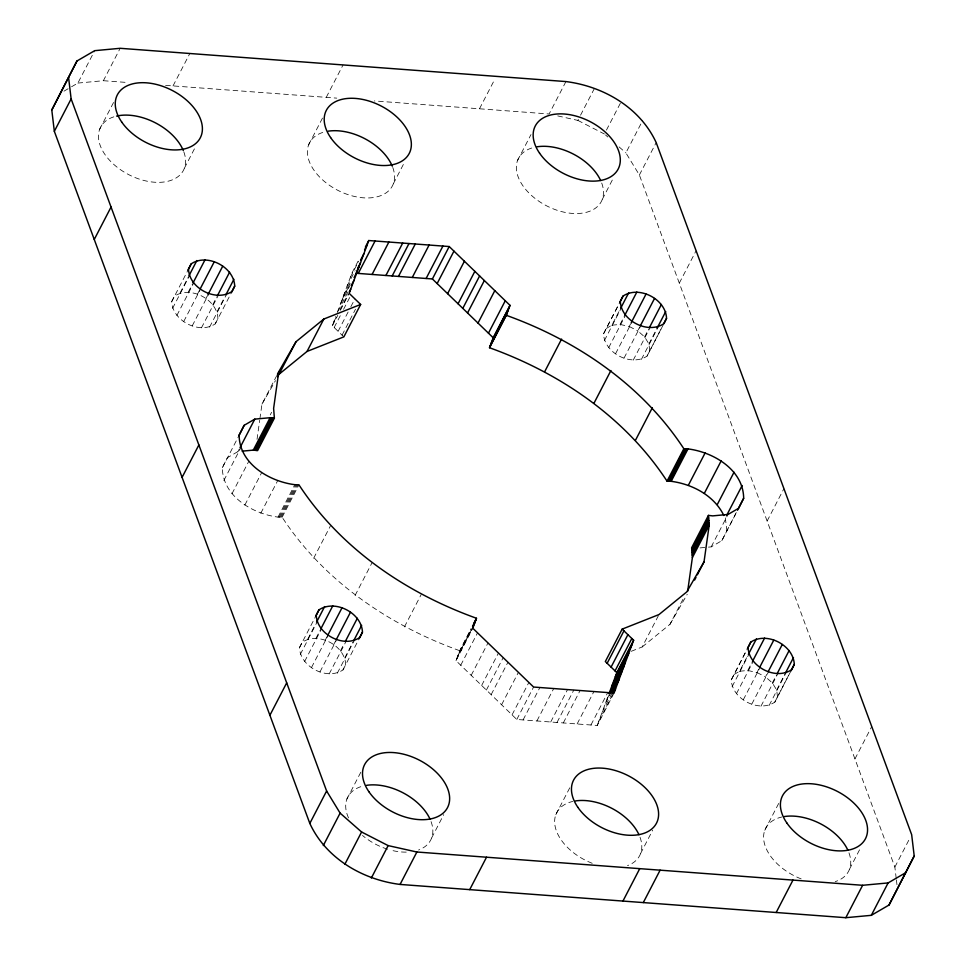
<?xml version="1.0" encoding="UTF-8"?>
<svg xmlns="http://www.w3.org/2000/svg" width="966" height="966" viewBox="0 0 966 966"><rect width="100%" height="100%" fill="white"/><g stroke="black" fill="none" stroke-linecap="round" stroke-linejoin="round"><path stroke-width="0.72" stroke-dasharray="4.83 3.62" d="M257.028 439.349L259.697 420.27M259.902 418.809L261.967 404.138L276.747 375.617M343.848 336.868L332.364 325.759L335.818 316.45M337.267 312.561L351.974 272.955L358.7 259.987M614.026 693.045L597.23 725.466L516.798 719.465L455.988 660.647L459.683 650.686L471.106 628.637M597.23 725.466L608.556 694.928M171.719 301.585L174.399 296.26C190.374 285.368 217.253 299.303 217.918 318.538L215.237 323.864C199.274 334.755 172.383 320.821 171.719 301.585L188.527 269.164M459.683 650.686C388.9 625.231 323.731 580.844 282.144 517.245L278.015 517.1C252.524 513.864 222.578 496.21 222.337 467.701L227.36 457.727L237.998 451.545L240.776 451.279M299.472 647.618L302.153 642.305C318.116 631.414 345.007 645.348 345.671 664.584L342.99 669.909C327.015 680.788 300.124 666.866 299.472 647.618L316.268 615.209M663.183 324.974L647.063 356.092C631.088 366.983 604.197 353.061 603.545 333.813L618.325 305.159M647.063 356.092L661.831 327.438M700.072 547.903L711.205 546.877L721.831 540.682L736.273 512.56M790.925 671.02L774.804 702.137C758.829 713.029 731.938 699.094 731.286 679.859L746.066 651.193M774.804 702.137L789.572 673.483M71.556 86.759L77.884 83.076L94.692 50.667M77.884 83.076L103.374 80.709L120.182 48.3M99.655 129.287L113.771 102.058M173.023 85.914L189.831 53.504M184.397 168.181L195.156 147.436M180.074 292.964L188.141 277.399M172.54 308.396L189.336 275.986M188.225 292.203L192.258 284.427M176.85 315.484L193.659 283.062M197.414 294.256L199.431 290.368M183.721 321.509L200.53 289.1M205.915 298.615L207.255 296.019M192.222 325.868L209.018 293.459M212.786 304.64L216.819 296.864M201.411 327.921L218.207 295.511M326.254 97.349L343.051 64.939M217.096 311.728L224.498 297.468M209.562 327.16L226.37 294.751M215.237 323.864L232.033 291.454M308.601 144.876L322.716 117.659M222.337 467.701L239.133 435.292M237.998 451.545L239.339 448.949M223.858 480.488L240.667 448.079M270.263 414.885L271.603 412.289M231.961 493.771L248.757 461.362M393.343 183.769L404.102 163.025M350.441 277.073L358.507 261.52M347.072 286.153L355.138 270.601M343.703 295.234L350.416 282.265M342.169 299.363L350.235 283.799M340.636 303.481L350.042 285.332M337.943 311.269L348.026 291.817M333.898 321.642L337.255 315.158M339.947 309.965L348.014 294.413M332.364 325.759L337.738 315.387M340.43 310.207L349.173 293.35M334.164 327.498L340.877 314.53M343.57 309.349L350.96 295.089M244.845 505.085L261.653 472.664M338.112 331.314L348.195 311.873M350.875 306.681L354.908 298.905M342.061 335.142L355.5 309.205M260.784 513.248L277.58 480.839M479.474 108.784L494.942 78.971M278.015 517.1L294.823 484.69M279.065 517.172L295.874 484.751M280.116 517.208L296.912 484.799M281.142 517.245L297.939 484.823M282.144 517.245L298.953 484.835M517.547 160.477L530.998 134.552M313.648 558.263L330.457 525.854M565.931 81.567L549.123 113.988L374.325 100.935M307.816 639.009L315.218 624.748M300.281 654.441L317.09 622.032M557.744 115.908L577.861 120.4L579.878 116.512M580.542 115.208L594.658 87.978M315.979 638.248L320.012 630.472M304.604 661.529L321.4 629.107M325.168 640.301L327.184 636.413M311.475 667.554L328.271 635.145M355.077 595.467L371.874 563.045M333.668 644.66L335.685 640.76M319.963 671.913L336.772 639.492M606.431 130.12L621.21 101.599M340.539 650.686L343.896 644.201M329.165 673.966L345.961 641.545M344.85 657.774L352.916 642.209M337.315 673.205L354.111 640.796M342.99 669.909L359.111 638.792M896.219 878.456L894.866 867.082L639.383 175.003L625.883 152.869L642.692 120.448M602.289 199.37L613.048 178.625M404.416 626.91L421.212 594.501M639.383 175.003L656.18 142.582M346.903 799.051L361.018 771.822M603.545 333.813L619.677 302.696M606.225 328.488L611.889 325.192L619.291 310.931M604.354 340.636L621.162 308.214M611.889 325.192L620.051 324.443L624.084 316.655M608.677 347.712L625.473 315.302M459.104 652.243L471.203 628.902M457.836 655.66L471.275 629.735M456.568 659.09L472.7 627.972M455.988 660.647L472.785 628.226M620.051 324.443L629.24 326.484L630.581 323.9M615.547 353.749L632.344 321.328M460.734 665.236L477.542 632.827M649.744 350.779L648.923 343.956L644.612 336.88L637.741 330.843L639.758 326.955M624.036 358.096L640.844 325.687M644.612 336.88L648.645 329.104M633.237 360.149L650.033 327.74M471.191 675.343L487.987 642.933M679.303 283.135L696.1 250.725M648.923 343.956L656.312 329.696M641.388 359.4L658.184 326.979M481.648 685.462L498.444 653.04M486.393 690.05L503.201 657.641M491.151 694.651L507.947 662.229M431.645 837.933L443.744 814.604M501.595 704.757L518.404 672.336M512.052 714.864L528.849 682.455M516.798 719.465L533.606 687.043M523.089 719.924L539.885 687.514M536.903 720.962L553.711 688.541M550.729 721.988L567.537 689.579M557.008 722.459L573.816 690.05M563.299 722.93L580.095 690.521M577.125 723.957L593.921 691.547M590.938 724.995L607.747 692.574M607.034 699.058L609.715 693.866M605.501 703.188L610.198 694.107M602.132 712.256L611.538 694.107M598.751 721.336L612.867 694.107M631.269 651.289L642.173 646.966L658.981 614.557M555.848 814.64L569.964 787.411M642.173 646.966L669.981 624.314L684.097 597.085M711.205 546.877L728.002 514.455M721.831 540.682L737.964 509.565M767.125 521.036L783.921 488.627M640.591 853.533L652.69 830.192M731.286 679.859L747.418 648.741M733.967 674.534L739.63 671.237L747.696 655.685M732.095 686.681L748.904 654.26M739.63 671.237L747.793 670.476L751.826 662.7M736.418 693.757L753.214 661.348M747.793 670.476L756.982 672.529L758.998 668.641M743.289 699.795L760.085 667.373M777.485 696.824L776.664 690.002L772.353 682.926L765.483 676.888L766.823 674.292M751.777 704.142L768.586 671.732M772.353 682.926L776.386 675.137M760.979 706.194L777.775 673.785M776.664 690.002L784.73 674.449M769.129 705.434L785.926 673.024M764.794 830.241L778.91 803.012M854.946 758.95L871.743 726.529M849.537 869.134L860.96 847.085M894.866 867.082L910.322 837.268M261.967 404.138L275.467 380.64M669.981 624.314L687.237 594.283M63.961 91.178L70.289 87.495M103.374 80.709L128.575 82.593M165.621 85.358L336.772 98.134M577.861 120.4L604.414 134.008M629.24 326.484L637.741 330.843M756.982 672.529L765.483 676.888M605.537 134.999L607.807 136.991M619.109 146.917L625.883 152.869M896.388 879.869L897.414 888.394M725.333 517.921L726.867 530.708M640.011 837.208A46.706 29.137 27.4 0 1 627.502 865.608M592.23 863.302A46.706 29.137 27.4 0 1 555.921 829.48A46.706 29.137 27.4 0 1 572.753 801.442M392.764 167.444A46.706 29.137 27.4 0 1 368.444 197.945A46.706 29.137 27.4 0 1 313.527 169.569A46.706 29.137 27.4 0 1 324.202 132.016M431.065 821.607A46.706 29.137 27.4 0 1 418.556 850.008M406.239 852.121A46.706 29.137 27.4 0 1 390.397 850.032M387.559 849.199A46.706 29.137 27.4 0 1 362.504 835.457M348.521 817.876A46.706 29.137 27.4 0 1 363.82 785.853M183.818 151.855A46.706 29.137 27.4 0 1 158.992 182.357A46.706 29.137 27.4 0 1 104.038 153.135A46.706 29.137 27.4 0 1 116.572 116.089M848.957 852.809A46.706 29.137 27.4 0 1 835.216 881.62M801.176 878.891A46.706 29.137 27.4 0 1 764.867 845.069A46.706 29.137 27.4 0 1 781.699 817.043M601.709 183.045A46.706 29.137 27.4 0 1 577.378 213.534A46.706 29.137 27.4 0 1 522.473 185.158A46.706 29.137 27.4 0 1 533.147 147.605"/><path stroke-width="1.45" d="M723.86 515.506C714.128 495.558 692.525 484.171 671.177 481.31L667.047 481.165C625.473 417.578 560.304 373.19 489.508 347.736L506.317 315.314L510.012 305.353L449.202 246.535L368.77 240.534L349.173 293.35L360.656 304.459L323.827 319.034L296.019 341.698L278.763 371.729L273.62 408.401L274.38 418.193L257.584 450.603L253.285 450.12L242.164 451.158M687.647 591.349L692.38 557.599L691.62 547.807L708.416 515.397L712.715 515.88L728.002 514.455L738.64 508.273L743.663 498.299C743.422 469.79 713.476 452.136 687.985 448.9L683.856 448.755C642.269 385.168 577.1 340.769 506.317 315.314M697.319 574.83L704.033 561.862L709.189 525.19L708.416 515.397M489.508 347.736L493.215 337.774L510.012 305.353M274.38 418.193L270.094 417.71L254.795 419.123L244.169 425.318L239.133 435.292C239.387 463.801 269.333 481.454 294.823 484.69L298.953 484.835C340.527 548.422 405.696 592.81 476.492 618.264L472.785 628.226L533.606 687.043L614.026 693.045L633.636 640.241L622.152 629.132L605.344 661.541L616.827 672.65L609.039 693.636M51.79 110.015L76.966 60.979L94.692 50.667L120.182 48.3L565.931 81.567C603.352 86.3 640.011 107.48 656.18 142.582L911.663 834.672L914.21 855.985L889.034 905.021L871.308 915.333L845.818 917.7L400.069 884.433C362.648 879.7 325.989 858.52 309.82 823.418L54.337 131.328L51.79 110.015L76.966 60.979M191.208 263.851L188.527 269.164C189.179 288.411 216.07 302.334 232.033 291.454L234.714 286.129C234.062 266.894 207.171 252.959 191.208 263.851L187.839 270.323M318.949 609.884L316.268 615.209C316.933 634.457 343.824 648.379 359.787 637.5L362.467 632.175C361.803 612.927 334.924 599.005 318.949 609.884L315.592 616.368M623.022 296.079L620.341 301.404C621.005 320.64 647.896 334.562 663.859 323.682L666.54 318.369C665.876 299.122 638.997 285.187 623.022 296.079L619.665 302.563M750.763 642.124L748.082 647.437C748.747 666.685 775.638 680.607 791.601 669.728L794.281 664.403C793.617 645.167 766.738 631.233 750.763 642.124L747.406 648.609M889.034 905.021L914.21 855.985M54.337 131.328L71.134 98.918L68.586 77.606M94.257 239.471L111.054 207.05M188.805 276.107L196.871 260.542M192.934 283.135L205.034 259.794M200.107 289.063L214.223 261.846M207.931 294.727L222.711 266.193M217.495 295.572L229.582 272.231M225.839 294.871L233.905 279.307M231.357 292.613L234.714 286.129M182.079 477.373L198.875 444.964M238.795 435.69L244.169 425.318M277.423 374.313L278.763 371.729M240.015 447.656L254.795 419.123M277.713 376.716L296.019 341.698M253.285 450.12L270.094 417.71M254.36 450.216L271.168 417.795M255.435 450.325L272.231 417.916M279.21 374.108L307.031 351.443L323.827 319.034M256.509 450.458L273.306 418.036M365.414 247.018L368.77 240.534M364.556 249.856L367.249 244.664M360.511 260.228L363.868 253.744M357.818 268.005L360.499 262.812M356.949 270.83L358.966 266.942M354.075 277.556L357.444 271.072M351.382 285.332L354.063 280.152M358.253 273.426L375.062 241.005M349.354 291.817L350.694 289.22M372.079 274.453L388.875 242.043M360.656 304.459L343.848 336.868L307.031 351.443M385.905 275.479L402.701 243.07M392.184 275.95L408.992 243.541M398.463 276.421L415.271 244.012M412.289 277.459L429.097 245.038M426.115 278.486L442.911 246.076M355.742 273.233L432.394 278.957L449.202 246.535M437.151 283.545L453.948 251.136M447.596 293.664L464.405 261.243M458.053 303.771L474.849 271.349M462.799 308.359L479.607 275.95M467.556 312.96L484.352 280.538M316.558 622.152L324.624 606.588M269.9 715.275L286.697 682.865M478.013 323.067L494.809 290.657M320.676 629.168L332.775 605.839M327.86 635.109L341.964 607.88M488.458 333.173L505.266 300.764M336.349 639.468L350.465 612.239M492.636 339.332L509.432 306.91M491.368 342.749L508.164 310.34M490.088 346.178L506.896 313.757M345.236 641.617L357.335 618.276M353.592 640.917L361.658 625.352M359.111 638.659L362.467 632.175M309.82 823.418L326.617 790.997L71.134 98.918M544.788 371.499L561.584 339.09M323.308 845.552L340.117 813.13L326.617 790.997M620.631 308.335L628.697 292.783M624.748 315.363L636.848 292.022M344.79 864.401L361.586 831.992L340.117 813.13M473.799 623.456L476.492 618.264M472.543 626.306L475.912 619.822M472.615 627.139L474.632 623.251M631.257 322.596L646.037 294.075M594.126 402.955L610.923 370.533M640.422 325.663L654.537 298.434M649.309 327.8L661.408 304.459M371.342 878.022L388.139 845.6L416.877 852.012L862.626 885.291L888.116 882.924L905.83 872.612M656.989 328.404L665.731 311.547M663.847 323.55L666.54 318.369M400.069 884.433L416.877 852.012M635.543 440.146L652.352 407.737M667.047 481.165L683.856 448.755M668.061 481.177L684.87 448.755M669.088 481.201L685.896 448.792M670.126 481.249L686.935 448.828M671.177 481.31L687.985 448.9M469.718 889.626L486.526 857.216M688.42 485.161L705.216 452.752M607.143 663.28L623.939 630.87M611.092 667.095L627.888 634.686M704.347 493.336L721.155 460.915M615.04 670.911L631.836 638.502M616.827 672.65L633.636 640.241M615.306 676.78L632.102 644.358M611.937 685.848L628.733 653.439M609.232 693.636L625.364 662.519M610.391 692.574L623.831 666.637M610.874 692.815L622.297 670.766M612.202 692.815L618.928 679.847M613.543 692.815L615.559 688.927M691.885 550.258L708.682 517.848M692.103 552.709L708.899 520.3M717.243 504.638L734.039 472.229M692.272 555.16L709.068 522.739M692.38 557.599L709.189 525.19M726.673 515.325L742.142 485.512M694.626 580.023L695.979 577.427M737.613 509.963L743.663 498.299M748.372 654.38L756.438 638.828M622.949 901.061L639.746 868.651M752.49 661.408L764.589 638.067M759.674 667.349L773.778 640.12M643.308 902.582L660.104 870.173M768.163 671.696L782.279 644.479M777.05 673.845L789.15 650.504M785.406 673.145L793.472 657.592M790.925 670.887L794.281 664.403M776.169 912.496L792.977 880.086M845.818 917.7L862.626 885.291M871.308 915.333L888.116 882.924M704.033 561.862L686.79 591.892L658.981 614.557L622.152 629.132M361.586 831.992L388.139 845.6M432.394 278.957L493.215 337.774M575.458 800.935A46.706 29.137 27.4 0 1 638.973 834.709M328.223 131.171A46.706 29.137 27.4 0 1 392.281 166.2M366.512 785.334A46.706 29.137 27.4 0 1 430.027 819.108M116.572 116.089A46.706 29.137 27.4 0 1 183.335 150.599M784.404 816.536A46.706 29.137 27.4 0 1 847.919 850.297M537.168 146.772A46.706 29.137 27.4 0 1 600.671 180.545M577.861 807.322A46.706 29.137 27.4 0 0 653.318 827.56A46.706 29.137 27.4 0 0 613.893 770.131A46.706 29.137 27.4 0 0 577.861 807.322M330.614 137.57A46.706 29.137 27.4 0 0 406.07 157.796A46.706 29.137 27.4 0 0 366.657 100.367A46.706 29.137 27.4 0 0 330.614 137.57M368.915 791.734A46.706 29.137 27.4 0 0 444.372 811.959A46.706 29.137 27.4 0 0 404.947 754.543A46.706 29.137 27.4 0 0 368.915 791.734M121.668 121.97A46.706 29.137 27.4 0 0 197.124 142.195A46.706 29.137 27.4 0 0 157.712 84.779A46.706 29.137 27.4 0 0 121.668 121.97M786.807 822.923A46.706 29.137 27.4 0 0 862.264 843.161A46.706 29.137 27.4 0 0 822.839 785.732A46.706 29.137 27.4 0 0 786.807 822.923M539.559 153.159A46.706 29.137 27.4 0 0 615.016 173.397A46.706 29.137 27.4 0 0 575.603 115.968A46.706 29.137 27.4 0 0 539.559 153.159"/></g></svg>
